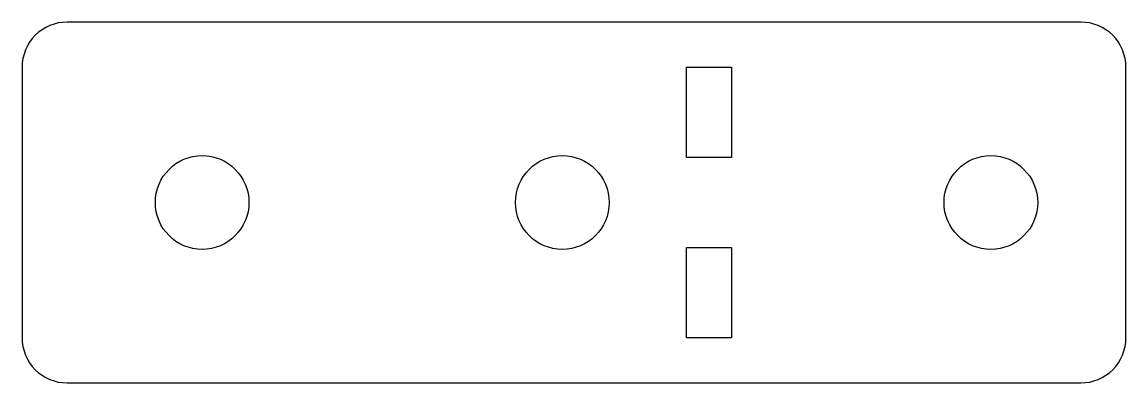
# Model space of a CAD drawing. Header units: inches. Extents: x -0.12 to 2.94, y -1 to 0.
import ezdxf

# ---------------------------------------------------------------- set-up
doc = ezdxf.new("R2010")
doc.units = ezdxf.units.IN
doc.header["$MEASUREMENT"] = 0

msp = doc.modelspace()

# ---------------------------------------------------------------- linework, layer by layer
msp.add_lwpolyline([(2.9399, -0.125, 0.414214), (2.8149, 0), (0, 0, 0.414214), (-0.125, -0.125), (-0.125, -0.875, 0.414214), (0, -1), (2.8149, -1, 0.414214), (2.9399, -0.875)], format="xyb", close=True)
for points in [[(1.845, -0.375), (1.72, -0.375), (1.72, -0.125), (1.845, -0.125)], [(1.72, -0.875), (1.72, -0.625), (1.845, -0.625), (1.845, -0.875)]]:
    msp.add_lwpolyline(points, close=True)
for centre in [(0.375, -0.5), (1.375, -0.5), (2.5649, -0.5)]:
    msp.add_circle(centre, 0.13)

doc.saveas('drawing.dxf')
